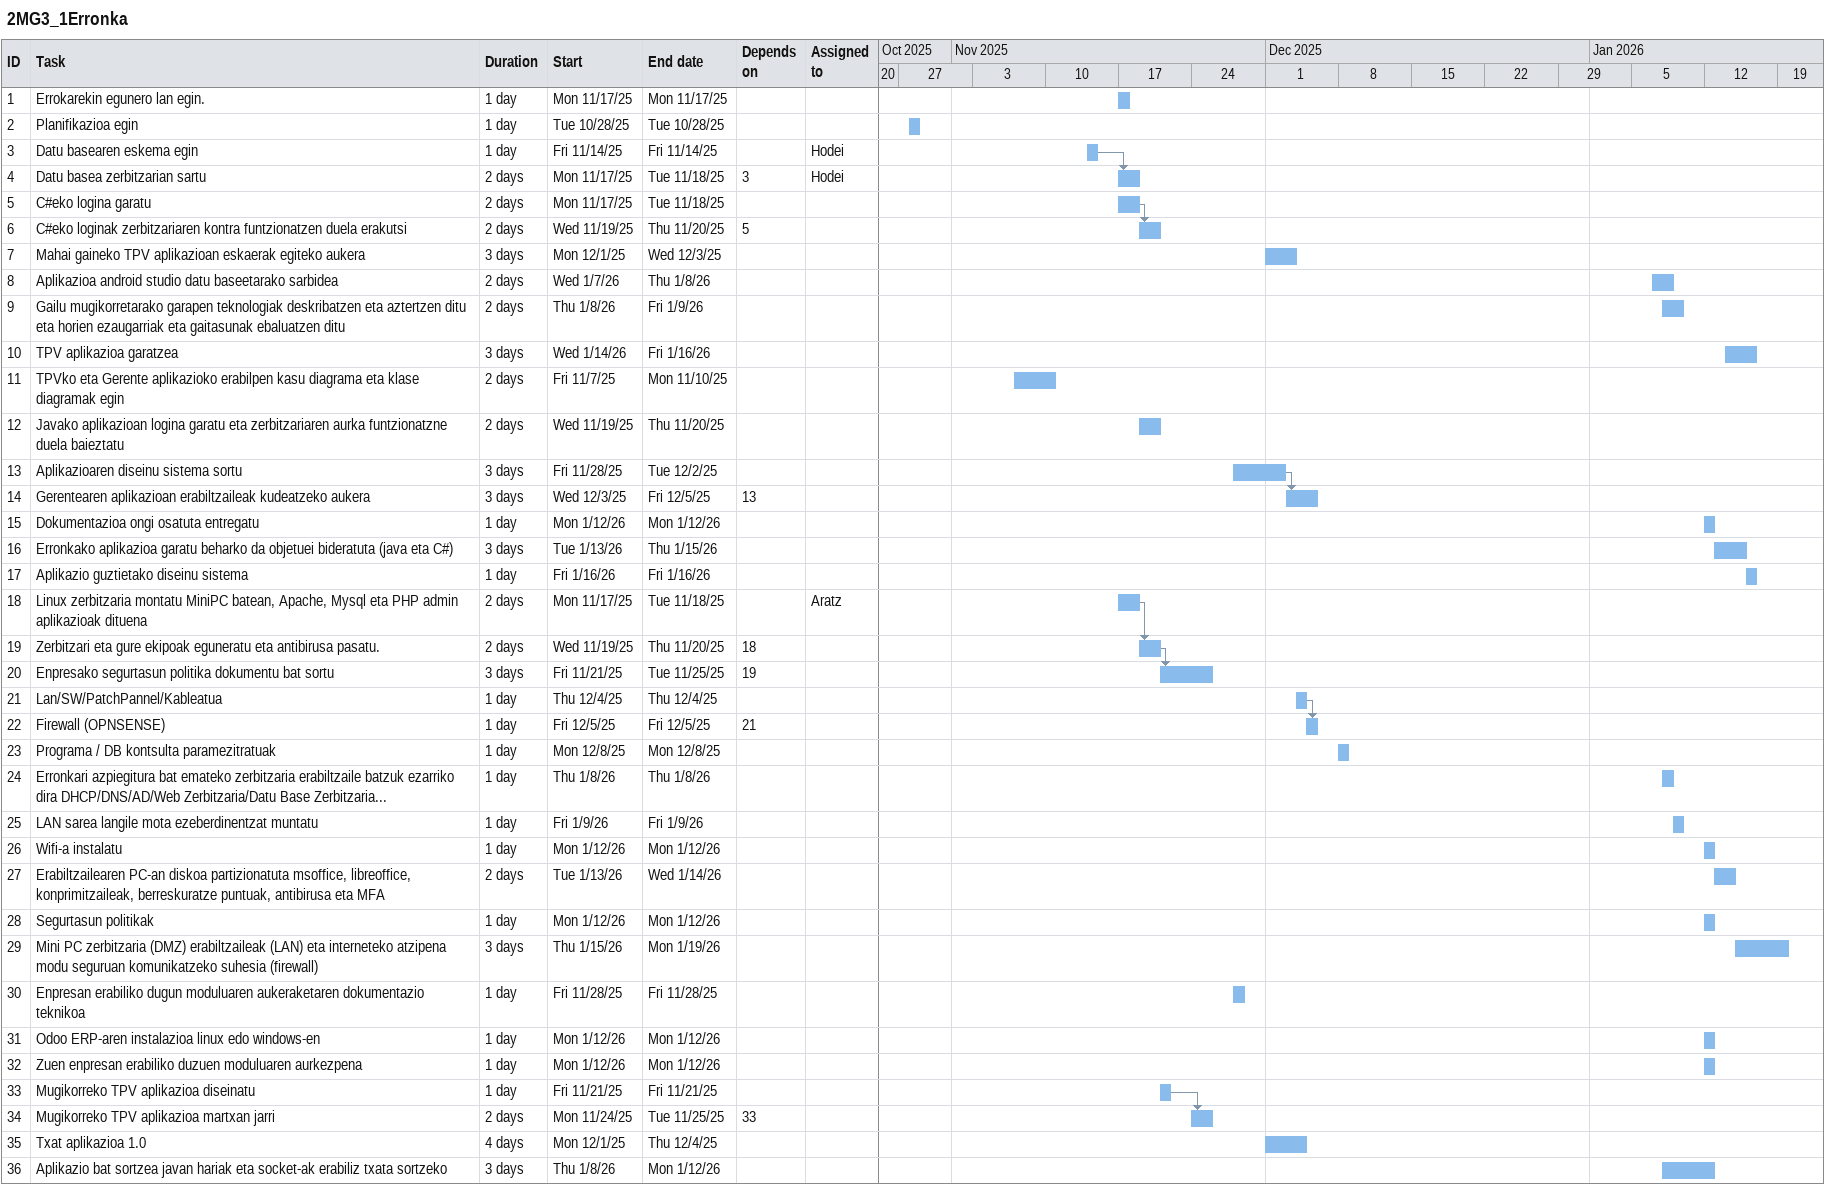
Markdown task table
2MG3_1Erronka

| ID | Task | Duration | Start | Finish | Predecessors | Resources |
|---|---|---|---|---|---|---|
| 1 | Errokarekin egunero lan egin. | 1d | 2025-11-17 | 2025-11-17 |  |  |
| 2 | Planifikazioa egin | 1d | 2025-10-28 | 2025-10-28 |  |  |
| 3 | Datu basearen eskema egin | 1d | 2025-11-14 | 2025-11-14 |  | Hodei |
| 4 | Datu basea zerbitzarian sartu | 2d | 2025-11-17 | 2025-11-18 | 3 | Hodei |
| 5 | C#eko logina garatu | 2d | 2025-11-17 | 2025-11-18 |  |  |
| 6 | C#eko loginak zerbitzariaren kontra funtzionatzen duela erakutsi | 2d | 2025-11-19 | 2025-11-20 | 5 |  |
| 7 | Mahai gaineko TPV aplikazioan eskaerak egiteko aukera | 3d | 2025-12-01 | 2025-12-03 |  |  |
| 8 | Aplikazioa android studio datu baseetarako sarbidea | 2d | 2026-01-07 | 2026-01-08 |  |  |
| 9 | Gailu mugikorretarako garapen teknologiak deskribatzen eta aztertzen ditu eta horien ezaugarriak eta gaitasunak ebaluatzen ditu | 2d | 2026-01-08 | 2026-01-09 |  |  |
| 10 | TPV aplikazioa garatzea | 3d | 2026-01-14 | 2026-01-16 |  |  |
| 11 | TPVko eta Gerente aplikazioko erabilpen kasu diagrama eta klase diagramak egin | 2d | 2025-11-07 | 2025-11-10 |  |  |
| 12 | Javako aplikazioan logina garatu eta zerbitzariaren aurka funtzionatzne duela baieztatu | 2d | 2025-11-19 | 2025-11-20 |  |  |
| 13 | Aplikazioaren diseinu sistema sortu | 3d | 2025-11-28 | 2025-12-02 |  |  |
| 14 | Gerentearen aplikazioan erabiltzaileak kudeatzeko aukera | 3d | 2025-12-03 | 2025-12-05 | 13 |  |
| 15 | Dokumentazioa ongi osatuta entregatu | 1d | 2026-01-12 | 2026-01-12 |  |  |
| 16 | Erronkako aplikazioa garatu beharko da objetuei bideratuta (java eta C#) | 3d | 2026-01-13 | 2026-01-15 |  |  |
| 17 | Aplikazio guztietako diseinu sistema | 1d | 2026-01-16 | 2026-01-16 |  |  |
| 18 | Linux zerbitzaria montatu MiniPC batean, Apache, Mysql eta PHP admin aplikazioak dituena | 2d | 2025-11-17 | 2025-11-18 |  | Aratz |
| 19 | Zerbitzari eta gure ekipoak eguneratu eta antibirusa pasatu. | 2d | 2025-11-19 | 2025-11-20 | 18 |  |
| 20 | Enpresako segurtasun politika dokumentu bat sortu | 3d | 2025-11-21 | 2025-11-25 | 19 |  |
| 21 | Lan/SW/PatchPannel/Kableatua | 1d | 2025-12-04 | 2025-12-04 |  |  |
| 22 | Firewall (OPNSENSE) | 1d | 2025-12-05 | 2025-12-05 | 21 |  |
| 23 | Programa / DB kontsulta paramezitratuak | 1d | 2025-12-08 | 2025-12-08 |  |  |
| 24 | Erronkari azpiegitura bat emateko zerbitzaria erabiltzaile batzuk ezarriko dira DHCP/DNS/AD/Web Zerbitzaria/Datu Base Zerbitzaria... | 1d | 2026-01-08 | 2026-01-08 |  |  |
| 25 | LAN sarea langile mota ezeberdinentzat muntatu | 1d | 2026-01-09 | 2026-01-09 |  |  |
| 26 | Wifi-a instalatu | 1d | 2026-01-12 | 2026-01-12 |  |  |
| 27 | Erabiltzailearen PC-an diskoa partizionatuta msoffice, libreoffice, konprimitzaileak, berreskuratze puntuak, antibirusa eta MFA | 2d | 2026-01-13 | 2026-01-14 |  |  |
| 28 | Segurtasun politikak | 1d | 2026-01-12 | 2026-01-12 |  |  |
| 29 | Mini PC zerbitzaria (DMZ) erabiltzaileak (LAN) eta interneteko atzipena modu seguruan komunikatzeko suhesia (firewall) | 3d | 2026-01-15 | 2026-01-19 |  |  |
| 30 | Enpresan erabiliko dugun moduluaren aukeraketaren dokumentazio teknikoa | 1d | 2025-11-28 | 2025-11-28 |  |  |
| 31 | Odoo ERP-aren instalazioa linux edo windows-en | 1d | 2026-01-12 | 2026-01-12 |  |  |
| 32 | Zuen enpresan erabiliko duzuen moduluaren aurkezpena | 1d | 2026-01-12 | 2026-01-12 |  |  |
| 33 | Mugikorreko TPV aplikazioa diseinatu | 1d | 2025-11-21 | 2025-11-21 |  |  |
| 34 | Mugikorreko TPV aplikazioa martxan jarri | 2d | 2025-11-24 | 2025-11-25 | 33 |  |
| 35 | Txat aplikazioa 1.0 | 4d | 2025-12-01 | 2025-12-04 |  |  |
| 36 | Aplikazio bat sortzea javan hariak eta socket-ak erabiliz txata sortzeko | 3d | 2026-01-08 | 2026-01-12 |  |  |
